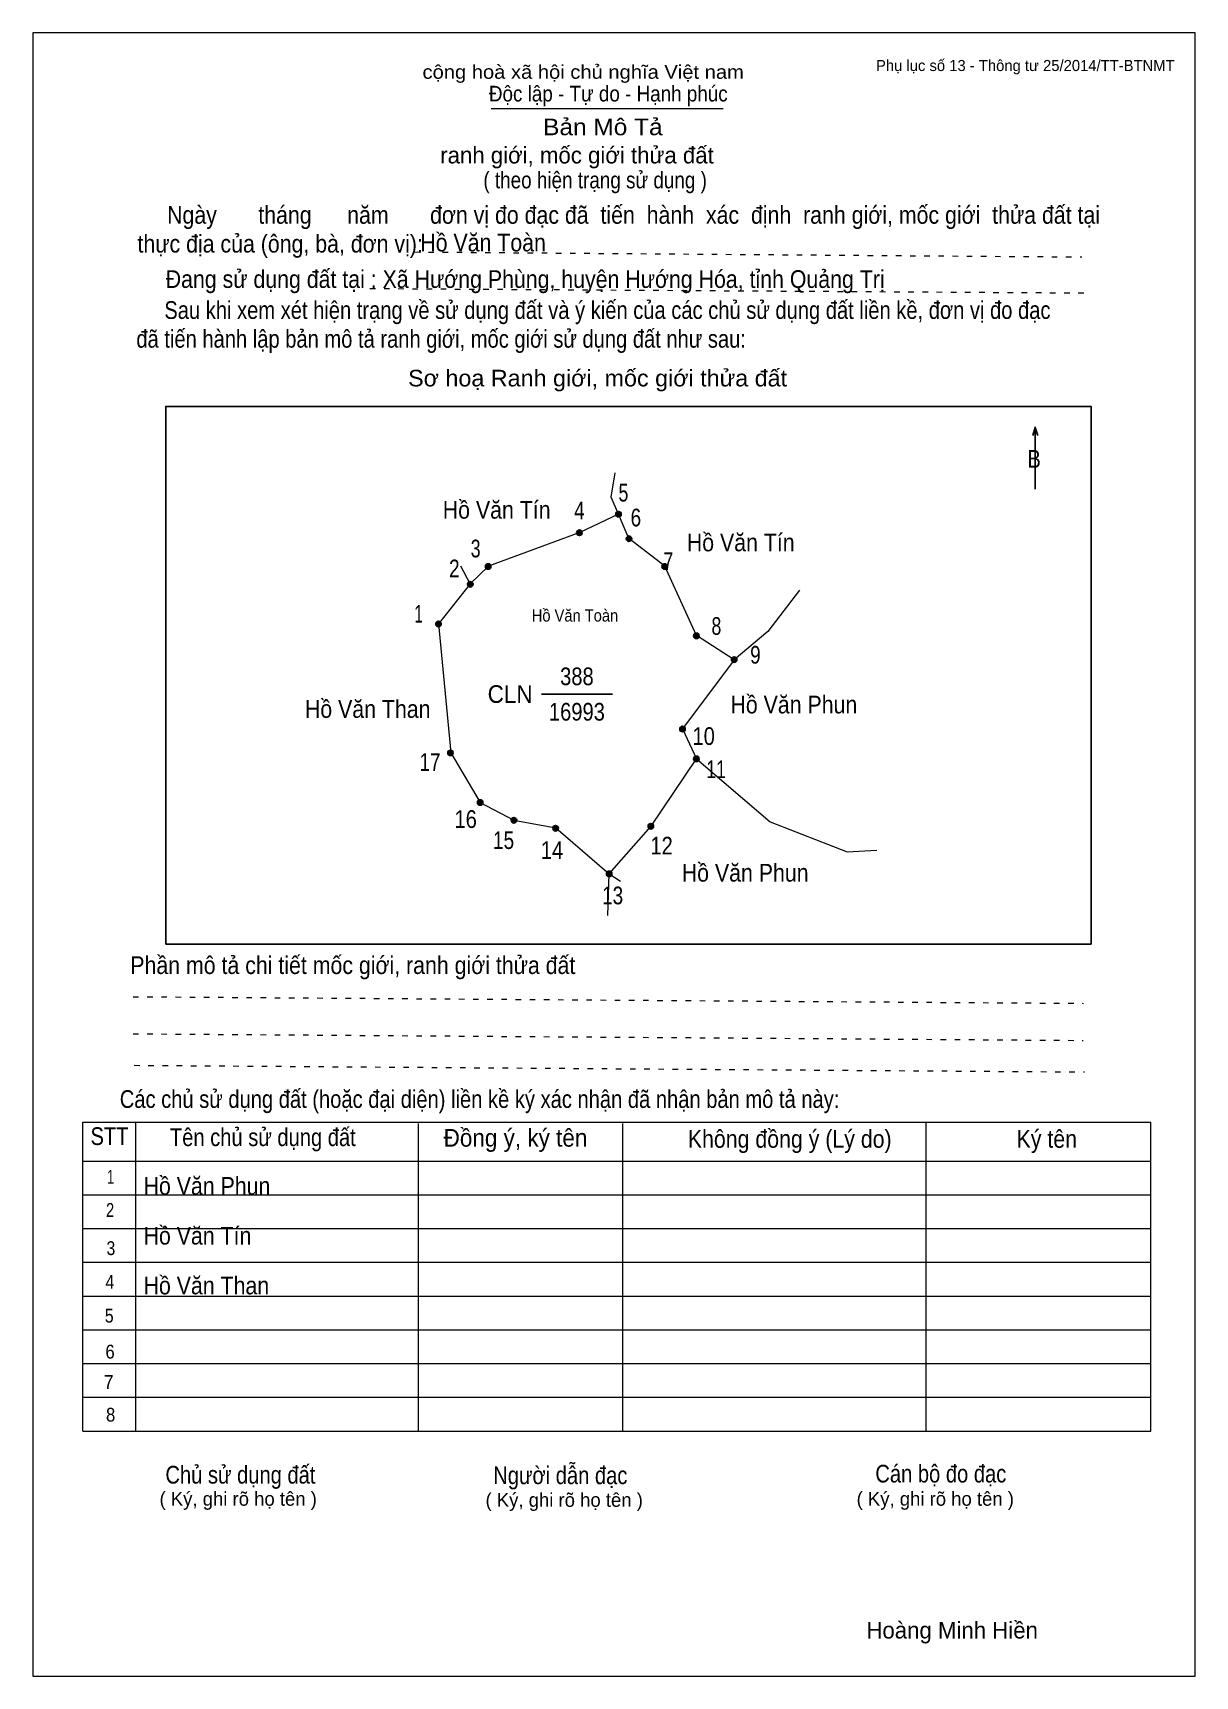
# Model space of a CAD drawing. Header units: centimetres. Extents: x 0 to 21, y 0 to 29.7.
import ezdxf
from ezdxf.enums import TextEntityAlignment as Align

# ---------------------------------------------------------------- set-up
doc = ezdxf.new("R2010")
doc.units = ezdxf.units.CM
doc.header["$LTSCALE"] = 0.13
doc.linetypes.add('DOTTED', pattern=[1.5, 0.3, -1.2])
for name, color, linetype, lineweight in [('1', 7, 'Continuous', 13), ('32', 7, 'Continuous', 25), ('33', 7, 'Continuous', 25), ('61', 7, 'Continuous', 13), ('62', 7, 'Continuous', 13)]:
    doc.layers.add(name, color=color, linetype=linetype, lineweight=lineweight)
for name, color, linetype in [('34', 7, 'Continuous'), ('45', 7, 'Continuous'), ('63', 7, 'Continuous')]:
    doc.layers.add(name, color=color, linetype=linetype)

msp = doc.modelspace()

# ---------------------------------------------------------------- hatches: boundary and pattern name
at = {"layer": '32'}
for points in [[(10.631, 21, 1), (10.531, 21, 1)], [(9.9245, 20.6652, 1), (9.8245, 20.6652, 1)], [(10.8207, 20.5577, 1), (10.7207, 20.5577, 1)], [(8.2757, 20.0559, 1), (8.1757, 20.0559, 1)], [(11.4658, 20.0559, 1), (11.3658, 20.0559, 1)], [(7.9531, 19.7333, 1), (7.8531, 19.7333, 1)], [(7.3796, 19.0164, 1), (7.2796, 19.0164, 1)], [(12.0394, 18.8013, 1), (11.9394, 18.8013, 1)], [(12.7204, 18.3712, 1), (12.6204, 18.3712, 1)], [(11.7884, 17.1166, 1), (11.6884, 17.1166, 1)], [(7.5947, 16.6865, 1), (7.4947, 16.6865, 1)], [(12.0394, 16.579, 1), (11.9394, 16.579, 1)], [(8.1323, 15.7904, 1), (8.0323, 15.7904, 1)], [(8.7417, 15.4678, 1), (8.6417, 15.4678, 1)], [(9.4944, 15.3244, 1), (9.3944, 15.3244, 1)], [(11.2149, 15.3603, 1), (11.1149, 15.3603, 1)], [(10.4622, 14.5, 1), (10.3622, 14.5, 1)]]:
    msp.add_hatch(color=256, dxfattribs=at).paths.add_polyline_path(points)

# ---------------------------------------------------------------- linework, layer by layer
at = {"layer": '1'}
msp.add_lwpolyline([(21, 0), (21, 29.7), (0, 29.7), (0, 0)], close=True, dxfattribs=at)
at = {"layer": '32'}
for centre in [(10.581, 21), (9.8745, 20.6652), (10.7707, 20.5577), (8.2257, 20.0559), (11.4158, 20.0559), (7.9031, 19.7333), (7.3296, 19.0164), (11.9894, 18.8013), (12.6704, 18.3712), (11.7384, 17.1166), (7.5447, 16.6865), (11.9894, 16.579), (8.0823, 15.7904), (8.6917, 15.4678), (9.4444, 15.3244), (11.1649, 15.3603), (10.4122, 14.5)]:
    msp.add_circle(centre, 0.05, dxfattribs=at)
at = {"layer": '33'}
msp.add_line((9.19, 17.75), (10.47, 17.75), dxfattribs=at)
at = {"layer": '61'}
for p, q in [((7.9, 19.74), (7.73, 20.06)), ((10.39, 13.75), (10.41, 14.5))]:
    msp.add_line(p, q, dxfattribs=at)
for points in [[(10.58, 21), (10.45, 21.31), (10.52, 21.75)], [(10.58, 21), (9.88, 20.67), (8.23, 20.06), (7.9, 19.74)], [(12.67, 18.37), (11.99, 18.81), (11.42, 20.06), (10.77, 20.56), (10.58, 21)], [(7.9, 19.74), (7.33, 19.02), (7.55, 16.69), (8.08, 15.79), (8.69, 15.47), (9.45, 15.33), (10.41, 14.5), (10.62, 14.37)], [(13.85, 19.63), (13.28, 18.88), (12.67, 18.37)], [(12.67, 18.37), (11.74, 17.12), (11.99, 16.58)], [(10.41, 14.5), (11.17, 15.36), (11.99, 16.58)], [(11.99, 16.58), (13.32, 15.44), (14.71, 14.9), (15.25, 14.93)]]:
    msp.add_lwpolyline(points, dxfattribs=at)
at = {"layer": '62'}
for p, q in [((8.28, 28.33), (12.47, 28.33)), ((0.9, 10.01), (20.2, 10.01)), ((0.9, 4.43), (0.9, 10.01)), ((1.86, 4.43), (1.86, 10.01)), ((6.97, 4.43), (6.97, 9.99)), ((10.66, 4.43), (10.66, 9.99)), ((16.14, 4.43), (16.14, 10.01)), ((20.2, 4.43), (20.2, 10.01)), ((0.9, 9.31), (20.2, 9.31)), ((0.9, 8.7), (20.2, 8.7)), ((0.9, 8.09), (20.2, 8.09)), ((0.9, 7.48), (20.2, 7.48)), ((0.9, 6.87), (20.2, 6.87)), ((0.9, 6.26), (20.2, 6.26)), ((0.9, 5.65), (20.2, 5.65)), ((0.9, 5.04), (20.2, 5.04)), ((0.9, 4.43), (20.2, 4.43))]:
    msp.add_line(p, q, dxfattribs=at)
at = {"layer": '62', "linetype": 'DOTTED'}
for p, q in [((6.89, 25.74), (18.95, 25.65)), ((6.09, 25.08), (19.04, 25)), ((1.81, 12.28), (18.98, 12.16)), ((1.81, 11.61), (18.98, 11.49)), ((1.83, 11.04), (19, 10.92))]:
    msp.add_line(p, q, dxfattribs=at)
at = {"layer": '62', "lineweight": 25}
for p, q in [((18.11, 22.58), (18.11, 21.45)), ((18.11, 22.57), (18.07, 22.42)), ((18.11, 22.57), (18.16, 22.42))]:
    msp.add_line(p, q, dxfattribs=at)
msp.add_lwpolyline([(2.4, 13.23), (19.12, 13.23), (19.12, 22.95), (2.4, 22.95)], close=True, dxfattribs=at)

# ---------------------------------------------------------------- texts
at = {"layer": '32'}
for s, width, p in [('5', 0.75, (10.67, 21.23)), ('4', 0.8, (9.875, 20.91)), ('6', 0.8, (10.895, 20.78)), ('3', 0.75, (8, 20.22)), ('7', 0.75, (11.48, 19.99)), ('2', 0.8, (7.615, 19.86)), ('1', 0.65, (6.97, 19.04)), ('8', 0.75, (12.35, 18.82)), ('9', 0.8, (13.055, 18.3)), ('10', 0.85, (12.12, 16.83)), ('17', 0.8, (7.175, 16.36)), ('11', 0.75, (12.345, 16.23)), ('16', 0.85, (7.82, 15.33)), ('15', 0.8, (8.505, 14.95)), ('12', 0.85, (11.36, 14.85)), ('14', 0.85, (9.38, 14.77)), ('13', 0.8, (10.475, 13.95))]:
    msp.add_text(s, height=0.32, dxfattribs=dict(at, width=width)).set_placement(p, align=Align.CENTER)
at = {"layer": '33'}
for s, width, p in [('Hồ Văn Tín', 0.9, (8.38, 20.92)), ('Hồ Văn Tín', 0.9, (12.79, 20.33)), ('388', 0.85, (9.83, 17.91)), ('Hồ Văn Than', 0.9, (6.05, 17.32)), ('16993', 0.85, (9.83, 17.27)), ('Hồ Văn Phun', 0.9, (13.75, 17.4)), ('Hồ Văn Phun', 0.9, (12.87, 14.36))]:
    msp.add_text(s, height=0.32, dxfattribs=dict(at, width=width)).set_placement(p, align=Align.CENTER)
at = {"layer": '33', "width": 0.95}
msp.add_text('CLN', height=0.32, dxfattribs=at).set_placement((9.03, 17.59), align=Align.RIGHT)
at = {"layer": '34', "width": 0.9}
for s, p in [('Hồ Văn Toàn', (7, 25.75)), ('Hồ Văn Phun', (2, 8.7)), ('Hồ Văn Tín', (2, 7.8)), ('Hồ Văn Than', (2, 6.9))]:
    msp.add_text(s, height=0.32, dxfattribs=at).set_placement(p)
at = {"layer": '45', "width": 0.9}
msp.add_text('Hồ Văn Toàn', height=0.2201, dxfattribs=at).set_placement((9.795, 19.06), align=Align.CENTER)
at = {"layer": '62'}
for s, height, width, p in [('cộng hoà xã hội chủ nghĩa Việt nam', 0.2474, 1.1, (7.04, 28.87)), ('Độc lập - Tự do - Hạnh phúc', 0.2828, 0.9, (8.24, 28.46)), ('Bản Mô Tả', 0.3, 1.1, (9.22, 27.85)), ('( theo hiện trạng sử dụng )', 0.3, 0.85, (8.14, 26.89)), ('     Ngày       tháng      năm       đơn vị đo đạc đã  tiến  hành  xác  định  ranh giới, mốc giới  thửa đất tại ', 0.32, 0.9, (1.89, 26.25)), ('thực địa của (ông, bà, đơn vị): ', 0.32, 0.9, (1.89, 25.73)), ('Đang sử dụng đất tại : Xã Hướng Phùng, huyện Hướng Hóa, tỉnh Quảng Trị', 0.32, 0.9, (2.4, 25.09)), ('     Sau khi xem xét hiện trạng về sử dụng đất và ý kiến của các chủ sử dụng đất liền kề, đơn vị đo đạc ', 0.32, 0.85, (1.87, 24.53)), ('đã tiến hành lập bản mô tả ranh giới, mốc giới sử dụng đất như sau:', 0.32, 0.85, (1.87, 24.01)), ('Sơ hoạ Ranh giới, mốc giới thửa đất', 0.3, 1.05, (6.78, 23.31)), ('B', 0.32, 0.85, (17.97, 21.84)), ('Phần mô tả chi tiết mốc giới, ranh giới thửa đất ', 0.32, 0.9, (1.76, 12.69)), ('Các chủ sử dụng đất (hoặc đại diện) liền kề ký xác nhận đã nhận bản mô tả này:', 0.32, 0.85, (1.57, 10.27))]:
    msp.add_text(s, height=height, dxfattribs=dict(at, width=width)).set_placement(p)
msp.add_text('ranh giới, mốc giới thửa đất', height=0.3, dxfattribs=at).set_placement((7.36, 27.34))
for s, height, width, p in [('STT', 0.32, 0.85, (1.385, 9.6)), ('Tên chủ sử dụng đất', 0.32, 0.85, (4.155, 9.58)), ('Đồng ý, ký tên', 0.32, 0.95, (8.72, 9.57)), ('Không đồng ý (Lý do)', 0.32, 0.9, (13.675, 9.55)), ('Ký tên', 0.32, 0.9, (18.32, 9.55)), ('1', 0.25, 0.7, (1.405, 8.9)), ('2', 0.25, 0.8, (1.395, 8.3)), ('3', 0.25, 0.85, (1.41, 7.61)), ('4', 0.25, 0.85, (1.39, 7)), ('5', 0.25, 0.85, (1.38, 6.39)), ('6', 0.25, 0.9, (1.395, 5.74)), ('7', 0.25, 0.95, (1.37, 5.19)), ('8', 0.25, 0.9, (1.405, 4.6)), ('Người dẫn đạc', 0.32, 0.85, (9.53, 3.47)), ('Chủ sử dụng đất', 0.32, 0.85, (3.75, 3.48)), ('Cán bộ đo đạc', 0.32, 0.85, (16.405, 3.5))]:
    msp.add_text(s, height=height, dxfattribs=dict(at, width=width)).set_placement(p, align=Align.CENTER)
for p in [(3.71, 3.08), (9.6, 3.06), (16.305, 3.08)]:
    msp.add_text('( Ký, ghi rõ họ tên )', height=0.25, dxfattribs=at).set_placement(p, align=Align.CENTER)
at = {"layer": '63'}
msp.add_text('Phụ lục số 13 - Thông tư 25/2014/TT-BTNMT', height=0.2, dxfattribs=at).set_placement((20.63, 29.01), align=Align.RIGHT)
msp.add_text('Hoàng Minh Hiền', height=0.3, dxfattribs=at).set_placement((16.61, 0.68), align=Align.CENTER)

doc.saveas('drawing.dxf')
